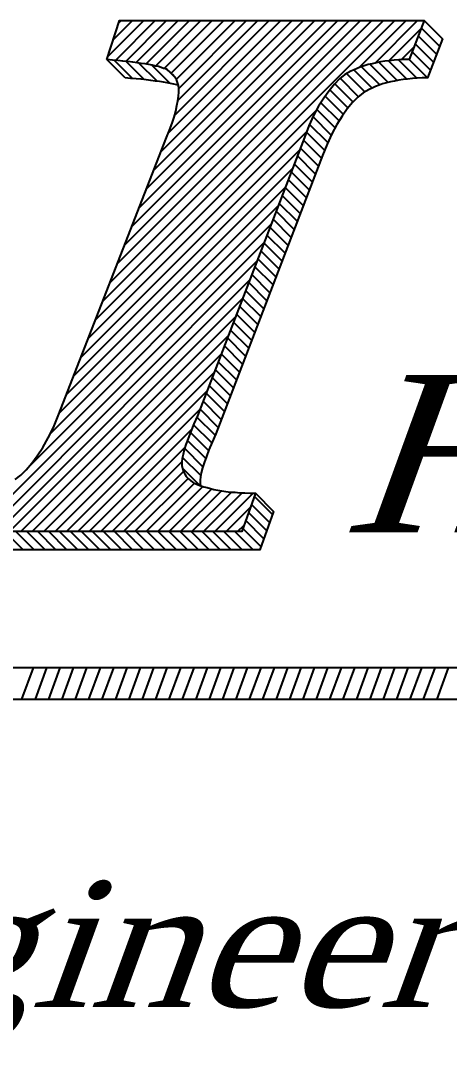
# Paper-space layout 'Cover Sheet' of a CAD drawing. Header units: inches. Extents: x 1.1 to 40.6, y 0.6 to 29.
# Drawn here: x 19.766 to 20.379, y 2.51 to 3.98 of the extents above; entities that cross this region are included whole.
import ezdxf
from ezdxf.enums import TextEntityAlignment as Align

# ---------------------------------------------------------------- set-up
doc = ezdxf.new("R2010")
doc.units = ezdxf.units.IN
doc.header["$MEASUREMENT"] = 0
for name, color, linetype in [('P5TILOGO', 1, 'Continuous'), ('P5TIT', 1, 'Continuous'), ('P6TIL', 3, 'Continuous')]:
    doc.layers.add(name, color=color, linetype=linetype)
doc.styles.add('MB3', font='dutch.ttf', dxfattribs={"width": 1.1, "oblique": 20, "height": 4.76748e-07})

# ---------------------------------------------------------------- blocks, each defined once
blk = doc.blocks.new('*X3')
at = {"color": 0}
for p, q in [((-6.17704, 3.05955), (-5.94516, 3.29142)), ((-6.17142, 3.07401), (-5.954, 3.29142)), ((-6.16751, 3.26352), (-6.13962, 3.29142)), ((-6.1658, 3.08846), (-5.96284, 3.29142)), ((-6.16329, 3.27659), (-6.14846, 3.29142)), ((-6.16157, 3.26063), (-6.13078, 3.29142)), ((-6.16018, 3.10292), (-5.97168, 3.29142)), ((-6.15906, 3.28965), (-6.1573, 3.29142)), ((-6.15456, 3.11738), (-5.98052, 3.29142)), ((-6.15355, 3.25981), (-6.12194, 3.29142)), ((-6.14894, 3.13184), (-5.98936, 3.29142)), ((-6.1457, 3.25882), (-6.1131, 3.29142)), ((-6.14332, 3.1463), (-5.9982, 3.29142)), ((-6.13797, 3.25771), (-6.10426, 3.29142)), ((-6.1377, 3.16076), (-6.00704, 3.29142)), ((-6.13208, 3.17522), (-6.01587, 3.29142)), ((-6.13061, 3.25623), (-6.09542, 3.29142)), ((-6.12646, 3.18968), (-6.02471, 3.29142)), ((-6.12377, 3.25424), (-6.08658, 3.29142)), ((-6.12054, 3.20443), (-6.03355, 3.29142)), ((-6.11843, 3.25073), (-6.07775, 3.29142)), ((-6.11573, 3.21808), (-6.04239, 3.29142)), ((-6.11445, 3.24588), (-6.06891, 3.29142)), ((-6.1132, 3.22945), (-6.05123, 3.29142)), ((-6.11255, 3.23894), (-6.06007, 3.29142)), ((-5.97274, 3.255), (-5.93632, 3.29142)), ((-5.96041, 3.2585), (-5.92749, 3.29142)), ((-5.94982, 3.26025), (-5.92468, 3.28538)), ((-5.94014, 3.26109), (-5.93018, 3.27104)), ((-6.18266, 3.04509), (-6.006, 3.22175)), ((-6.18828, 3.03063), (-6.01341, 3.20549)), ((-6.1939, 3.01617), (-6.01893, 3.19113)), ((-6.19952, 3.00171), (-6.02445, 3.17677)), ((-6.20514, 2.98725), (-6.02997, 3.16241)), ((-6.21219, 2.97136), (-6.0355, 3.14805)), ((-6.2273, 2.94741), (-6.04102, 3.13369)), ((-6.27027, 2.8956), (-6.04654, 3.11933)), ((-6.26143, 2.8956), (-6.05206, 3.10498)), ((-6.25259, 2.8956), (-6.05758, 3.09062)), ((-6.24375, 2.8956), (-6.0631, 3.07626)), ((-6.23491, 2.8956), (-6.06862, 3.0619)), ((-6.22607, 2.8956), (-6.07414, 3.04754)), ((-6.21723, 2.8956), (-6.07966, 3.03318)), ((-6.2084, 2.8956), (-6.08518, 3.01882)), ((-6.19956, 2.8956), (-6.0907, 3.00446)), ((-6.19072, 2.8956), (-6.09622, 2.9901)), ((-6.18188, 2.8956), (-6.10245, 2.97503)), ((-6.17304, 2.8956), (-6.10759, 2.96106)), ((-6.1642, 2.8956), (-6.11009, 2.94971)), ((-6.15536, 2.8956), (-6.10891, 2.94206)), ((-6.14652, 2.8956), (-6.10536, 2.93677)), ((-6.13769, 2.8956), (-6.10026, 2.93303)), ((-6.12885, 2.8956), (-6.09387, 2.93058)), ((-6.12001, 2.8956), (-6.08693, 2.92868)), ((-6.11117, 2.8956), (-6.07955, 2.92722)), ((-6.10233, 2.8956), (-6.07175, 2.92618)), ((-6.09349, 2.8956), (-6.06343, 2.92567)), ((-6.08465, 2.8956), (-6.05494, 2.92532)), ((-6.07581, 2.8956), (-6.05713, 2.91428)), ((-6.06697, 2.8956), (-6.06198, 2.9006))]:
    blk.add_line(p, q, dxfattribs=at)
blk = doc.blocks.new('*X5')
at = {"color": 0}
for p, q in [((-5.91044, 3.27151), (-5.92458, 3.28566)), ((-5.91514, 3.25925), (-5.92928, 3.27339)), ((-5.91279, 3.26538), (-5.92693, 3.27952)), ((-5.91749, 3.25312), (-5.93164, 3.26726)), ((-6.14851, 3.24654), (-6.16265, 3.26069)), ((-6.13912, 3.24564), (-6.15326, 3.25978)), ((-6.12937, 3.24438), (-6.14351, 3.25852)), ((-6.11933, 3.24282), (-6.13348, 3.25697)), ((-5.9503, 3.24349), (-5.96444, 3.25763)), ((-5.94331, 3.24499), (-5.95745, 3.25913)), ((-5.93591, 3.24607), (-5.95005, 3.26022)), ((-5.92816, 3.24681), (-5.94231, 3.26096)), ((-5.91993, 3.24707), (-5.93407, 3.26121)), ((-6.11616, 3.24814), (-6.12137, 3.25335)), ((-5.96844, 3.23618), (-5.98258, 3.25032)), ((-5.96279, 3.23901), (-5.97693, 3.25315)), ((-5.95684, 3.24155), (-5.97098, 3.25569)), ((-5.97751, 3.22827), (-5.99165, 3.24242)), ((-5.97322, 3.23248), (-5.98736, 3.24662)), ((-5.98495, 3.21875), (-5.99909, 3.23289)), ((-5.98136, 3.22364), (-5.9955, 3.23778)), ((-5.98834, 3.21365), (-6.00248, 3.22779)), ((-5.99438, 3.20272), (-6.00852, 3.21687)), ((-5.99148, 3.20831), (-6.00562, 3.22245)), ((-5.99704, 3.1969), (-6.01119, 3.21104)), ((-5.99947, 3.19084), (-6.01361, 3.20498)), ((-6.00418, 3.17858), (-6.01832, 3.19272)), ((-6.00182, 3.18471), (-6.01597, 3.19885)), ((-6.00654, 3.17245), (-6.02068, 3.18659)), ((-6.00889, 3.16632), (-6.02303, 3.18046)), ((-6.01125, 3.16019), (-6.02539, 3.17434)), ((-6.01596, 3.14794), (-6.0301, 3.16208)), ((-6.0136, 3.15407), (-6.02775, 3.16821)), ((-6.01832, 3.14181), (-6.03246, 3.15595)), ((-6.02067, 3.13568), (-6.03482, 3.14982)), ((-6.02539, 3.12342), (-6.03953, 3.13756)), ((-6.02303, 3.12955), (-6.03717, 3.14369)), ((-6.02774, 3.11729), (-6.04189, 3.13143)), ((-6.0301, 3.11116), (-6.04424, 3.1253)), ((-6.03481, 3.0989), (-6.04895, 3.11305)), ((-6.03246, 3.10503), (-6.0466, 3.11918)), ((-6.03717, 3.09278), (-6.05131, 3.10692)), ((-6.03952, 3.08665), (-6.05367, 3.10079)), ((-6.04188, 3.08052), (-6.05602, 3.09466)), ((-6.04659, 3.06826), (-6.06074, 3.0824)), ((-6.04424, 3.07439), (-6.05838, 3.08853)), ((-6.04895, 3.06213), (-6.06309, 3.07627)), ((-6.05131, 3.056), (-6.06545, 3.07014)), ((-6.05602, 3.04374), (-6.07016, 3.05789)), ((-6.05366, 3.04987), (-6.06781, 3.06402)), ((-6.05838, 3.03762), (-6.07252, 3.05176)), ((-6.06073, 3.03149), (-6.07487, 3.04563)), ((-6.06544, 3.01923), (-6.07959, 3.03337)), ((-6.06309, 3.02536), (-6.07723, 3.0395)), ((-6.0678, 3.0131), (-6.08194, 3.02724)), ((-6.07016, 3.00697), (-6.0843, 3.02111)), ((-6.07251, 3.00084), (-6.08666, 3.01498)), ((-6.07723, 2.98858), (-6.09137, 3.00273)), ((-6.07487, 2.99471), (-6.08901, 3.00886)), ((-6.07958, 2.98246), (-6.09373, 2.9966)), ((-6.08194, 2.97633), (-6.09608, 2.99047)), ((-6.08687, 2.96429), (-6.10101, 2.97843)), ((-6.08433, 2.97023), (-6.09847, 2.98437)), ((-6.08938, 2.95831), (-6.10352, 2.97245)), ((-6.0917, 2.95215), (-6.10584, 2.96629)), ((-6.09382, 2.94578), (-6.10796, 2.95992)), ((-6.09552, 2.93899), (-6.10966, 2.95314)), ((-6.09649, 2.93148), (-6.10969, 2.94468)), ((-6.03991, 2.90884), (-6.05405, 2.92298)), ((-6.04213, 2.90258), (-6.05627, 2.91672)), ((-6.04435, 2.89631), (-6.05849, 2.91045)), ((-6.04879, 2.88378), (-6.06293, 2.89792)), ((-6.04657, 2.89004), (-6.06071, 2.90418)), ((-6.23315, 2.88146), (-6.24729, 2.8956)), ((-6.22466, 2.88146), (-6.2388, 2.8956)), ((-6.21618, 2.88146), (-6.23032, 2.8956)), ((-6.20769, 2.88146), (-6.22183, 2.8956)), ((-6.19921, 2.88146), (-6.21335, 2.8956)), ((-6.19072, 2.88146), (-6.20486, 2.8956)), ((-6.18224, 2.88146), (-6.19638, 2.8956)), ((-6.17375, 2.88146), (-6.18789, 2.8956)), ((-6.16527, 2.88146), (-6.17941, 2.8956)), ((-6.15678, 2.88146), (-6.17092, 2.8956)), ((-6.14829, 2.88146), (-6.16244, 2.8956)), ((-6.13981, 2.88146), (-6.15395, 2.8956)), ((-6.13132, 2.88146), (-6.14547, 2.8956)), ((-6.12284, 2.88146), (-6.13698, 2.8956)), ((-6.11435, 2.88146), (-6.1285, 2.8956)), ((-6.10587, 2.88146), (-6.12001, 2.8956)), ((-6.09738, 2.88146), (-6.11153, 2.8956)), ((-6.0889, 2.88146), (-6.10304, 2.8956)), ((-6.08041, 2.88146), (-6.09455, 2.8956)), ((-6.07193, 2.88146), (-6.08607, 2.8956)), ((-6.06344, 2.88146), (-6.07758, 2.8956)), ((-6.05496, 2.88146), (-6.0691, 2.8956))]:
    blk.add_line(p, q, dxfattribs=at)
blk = doc.blocks.new('*X2')
at = {"color": 0}
for p, q in [((-133.78811, -31.83934), (-133.77901, -31.81434)), ((-133.77746, -31.83934), (-133.76836, -31.81434)), ((-133.76682, -31.83934), (-133.75772, -31.81434)), ((-133.75618, -31.83934), (-133.74708, -31.81434)), ((-133.74554, -31.83934), (-133.73644, -31.81434)), ((-133.7349, -31.83934), (-133.7258, -31.81434)), ((-133.72426, -31.83934), (-133.71516, -31.81434)), ((-133.71361, -31.83934), (-133.70451, -31.81434)), ((-133.70297, -31.83934), (-133.69387, -31.81434)), ((-133.69233, -31.83934), (-133.68323, -31.81434)), ((-133.68169, -31.83934), (-133.67259, -31.81434)), ((-133.67105, -31.83934), (-133.66195, -31.81434)), ((-133.6604, -31.83934), (-133.65131, -31.81434)), ((-133.64976, -31.83934), (-133.64066, -31.81434)), ((-133.63912, -31.83934), (-133.63002, -31.81434)), ((-133.62848, -31.83934), (-133.61938, -31.81434)), ((-133.61784, -31.83934), (-133.60874, -31.81434)), ((-133.6072, -31.83934), (-133.5981, -31.81434)), ((-133.59655, -31.83934), (-133.58745, -31.81434)), ((-133.58591, -31.83934), (-133.57681, -31.81434)), ((-133.57527, -31.83934), (-133.56617, -31.81434)), ((-133.56463, -31.83934), (-133.55553, -31.81434)), ((-133.55399, -31.83934), (-133.54489, -31.81434)), ((-133.54334, -31.83934), (-133.53425, -31.81434)), ((-133.5327, -31.83934), (-133.5236, -31.81434)), ((-133.52206, -31.83934), (-133.51296, -31.81434)), ((-133.51142, -31.83934), (-133.50232, -31.81434)), ((-133.50078, -31.83934), (-133.49168, -31.81434)), ((-133.49014, -31.83934), (-133.48104, -31.81434)), ((-133.47949, -31.83934), (-133.47039, -31.81434)), ((-133.46885, -31.83934), (-133.45975, -31.81434)), ((-133.45821, -31.83934), (-133.44911, -31.81434))]:
    blk.add_line(p, q, dxfattribs=at)

psp = doc.layouts.new('Cover Sheet')

# ---------------------------------------------------------------- linework, layer by layer
at = {"layer": 'P5TILOGO', "color": 4, "linetype": 'Continuous'}
for points in [[(19.889, 3.9246), (19.9071, 3.9804), (20.3431, 3.9804), (20.3217, 3.9246), (20.3141, 3.9246), (20.307, 3.9242), (20.3003, 3.9238), (20.2931, 3.9229), (20.2868, 3.9221), (20.2805, 3.9213), (20.2746, 3.92), (20.2688, 3.9187), (20.2629, 3.9175), (20.2574, 3.9158), (20.2524, 3.9141), (20.2473, 3.912), (20.2427, 3.9099), (20.2381, 3.9078), (20.2339, 3.9057), (20.2297, 3.9032), (20.2221, 3.8969), (20.2146, 3.8893), (20.207, 3.8801), (20.1995, 3.8696), (20.1919, 3.8578), (20.1848, 3.8444), (20.178, 3.8297), (20.1717, 3.8133), (20.0187, 3.4153), (20.0137, 3.4035), (20.009, 3.3926), (20.0053, 3.3829), (20.0023, 3.3741), (19.9998, 3.3666), (19.9981, 3.3598), (19.9969, 3.354), (19.9964, 3.3493), (19.9964, 3.3443), (19.9973, 3.3397), (19.9985, 3.3355), (20.0006, 3.3317), (20.0027, 3.3283), (20.0057, 3.325), (20.009, 3.322), (20.0128, 3.3195), (20.0162, 3.3178), (20.0195, 3.3166), (20.0237, 3.3149), (20.0279, 3.3136), (20.0326, 3.3124), (20.0372, 3.3111), (20.0422, 3.3099), (20.0477, 3.309), (20.0536, 3.3078), (20.0595, 3.3069), (20.0658, 3.3061), (20.0725, 3.3057), (20.0792, 3.3052), (20.0863, 3.3048), (20.0939, 3.3044), (20.1015, 3.3044), (20.082, 3.2495), (19.6414, 3.2495)], [(20.3431, 3.9804), (20.3692, 3.9543), (20.3478, 3.8985), (20.3402, 3.8985), (20.3331, 3.8981), (20.3264, 3.8977), (20.3192, 3.8968), (20.3129, 3.896), (20.3066, 3.8952), (20.3008, 3.8939), (20.2949, 3.8926), (20.289, 3.8914), (20.2835, 3.8897), (20.2785, 3.888), (20.2735, 3.8859), (20.2688, 3.8838), (20.2642, 3.8817), (20.26, 3.8796), (20.2558, 3.8771), (20.2483, 3.8708), (20.2407, 3.8632), (20.2331, 3.854), (20.2256, 3.8435), (20.218, 3.8317), (20.2109, 3.8183), (20.2041, 3.8036), (20.1978, 3.7872), (20.0448, 3.3892), (20.0398, 3.3774), (20.0352, 3.3665), (20.0314, 3.3568), (20.0284, 3.348), (20.0259, 3.3405), (20.0242, 3.3337), (20.023, 3.3279), (20.0226, 3.3232), (20.0226, 3.3182), (20.0231, 3.3152)], [(19.7579, 3.3241), (19.7658, 3.3304), (19.7738, 3.338), (19.7818, 3.3472), (19.7894, 3.3577), (19.7973, 3.3699), (19.8049, 3.3834), (19.8125, 3.3985), (19.8196, 3.4153), (19.9743, 3.8133), (19.9789, 3.8238), (19.9823, 3.8335), (19.9852, 3.8423), (19.9878, 3.8507), (19.9894, 3.8587), (19.9907, 3.8658), (19.9915, 3.8721), (19.992, 3.878), (19.992, 3.883), (19.9915, 3.8877), (19.9903, 3.8919), (19.9886, 3.8961), (19.9861, 3.8994), (19.9831, 3.9032), (19.9798, 3.9066), (19.976, 3.9099), (19.9735, 3.9112), (19.9701, 3.912), (19.9667, 3.9133), (19.963, 3.9145), (19.9588, 3.9154), (19.9541, 3.9166), (19.9491, 3.9175), (19.9441, 3.9183), (19.9382, 3.9192), (19.9323, 3.92), (19.926, 3.9208), (19.9193, 3.9217), (19.9121, 3.9225), (19.905, 3.9234), (19.897, 3.9238), (19.889, 3.9246)], [(19.9152, 3.8985), (19.889, 3.9246)], [(19.9915, 3.8876), (19.9891, 3.8884), (19.9849, 3.8893), (19.9803, 3.8905), (19.9752, 3.8914), (19.9702, 3.8922), (19.9643, 3.8931), (19.9584, 3.8939), (19.9521, 3.8947), (19.9454, 3.8956), (19.9383, 3.8964), (19.9311, 3.8973), (19.9231, 3.8977), (19.9152, 3.8985)], [(20.1015, 3.3044), (20.1276, 3.2783), (20.1081, 3.2234), (19.6675, 3.2234), (19.6414, 3.2495)]]:
    psp.add_lwpolyline(points, dxfattribs=at)
at = {"layer": 'P6TIL'}
psp.add_lwpolyline([(16.8152, 3.0547), (16.7988, 3.0097), (24.303, 3.0097), (24.3194, 3.0547)], close=True, dxfattribs=at)

# ---------------------------------------------------------------- block references
at = {"layer": 'P5TILOGO', "color": 9, "xscale": 1.84651919537405, "yscale": 1.84651919537405, "zscale": 1.84651919537405}
psp.add_blockref('*X3', (31.2789, -2.0973), dxfattribs=at)
at = {"layer": 'P5TILOGO', "color": 3, "xscale": 1.84651919537405, "yscale": 1.84651919537405, "zscale": 1.84651919537405}
psp.add_blockref('*X5', (31.2789, -2.0973), dxfattribs=at)
at = {"layer": 'P6TIL', "xscale": 1.799999999999997, "yscale": 1.799999999999999, "zscale": 1.799999999999999}
psp.add_blockref('*X2', (260.5862, 60.3205), dxfattribs=at)

# ---------------------------------------------------------------- texts
at = {"layer": 'P5TIT', "style": 'MB3', "oblique": 20, "width": 1.1}
psp.add_text('Hayner/Swanson, Inc.', height=0.225, dxfattribs=at).set_placement((20.2249, 3.2486))
psp.add_text('Civil Engineers/Land Surveyors', height=0.18, dxfattribs=at).set_placement((20.5509, 2.6597), align=Align.MIDDLE_CENTER)

doc.saveas('drawing.dxf')
